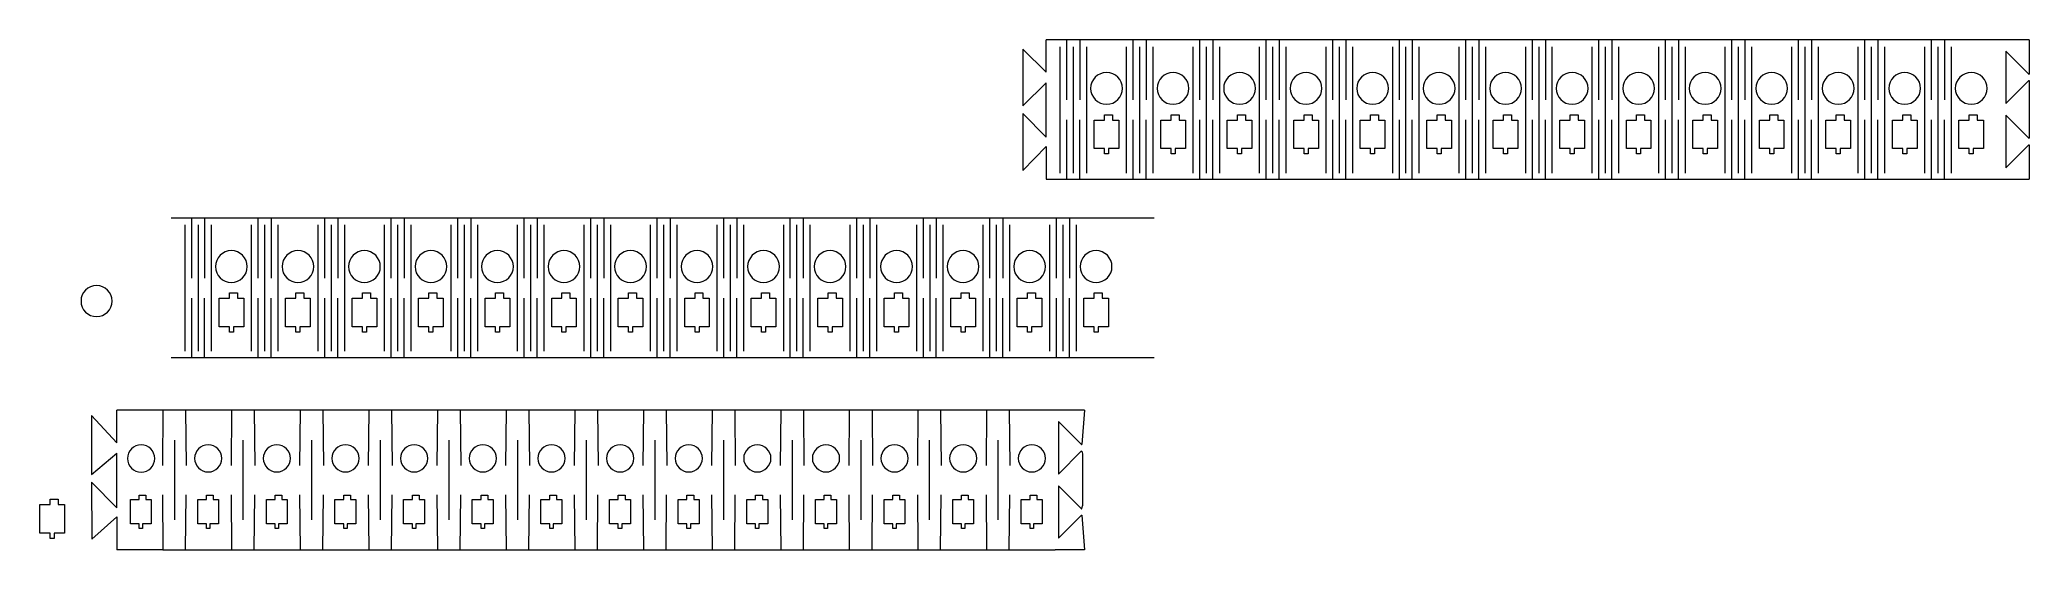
# Model space of a CAD drawing. Header units: inches. Extents: x -5 to 294, y 377 to 454.
import ezdxf

# ---------------------------------------------------------------- set-up
doc = ezdxf.new("R2010")
doc.units = ezdxf.units.IN
doc.header["$MEASUREMENT"] = 0
doc.layers.add('Layer 1', color=7, linetype='Continuous')

# ---------------------------------------------------------------- blocks, each defined once
blk = doc.blocks.new('block 2')
at = {"layer": 'Layer 1', "lineweight": 0}
for points in [[(145.84, 449.08), (142.34, 452.57)], [(142.34, 452.57), (142.35, 444.04)], [(293.63, 453.98), (145.84, 453.98)], [(145.84, 449.08), (145.84, 453.98)], [(147.88, 452.92), (147.88, 433.92)], [(148.88, 453.92), (148.88, 444.92)], [(149.88, 452.92), (149.88, 433.92)], [(150.88, 453.92), (150.88, 444.92)], [(151.88, 452.92), (151.88, 433.92)], [(157.88, 452.92), (157.88, 433.92)], [(158.88, 453.92), (158.88, 444.92)], [(159.88, 452.92), (159.88, 433.92)], [(160.88, 453.92), (160.88, 444.92)], [(161.88, 452.92), (161.88, 433.92)], [(167.88, 452.92), (167.88, 433.92)], [(168.88, 453.92), (168.88, 444.92)], [(169.88, 452.92), (169.88, 433.92)], [(170.88, 453.92), (170.88, 444.92)], [(171.88, 452.92), (171.88, 433.92)], [(177.88, 452.92), (177.88, 433.92)], [(178.88, 453.92), (178.88, 444.92)], [(179.88, 452.92), (179.88, 433.92)], [(180.88, 453.92), (180.88, 444.92)], [(181.88, 452.92), (181.88, 433.92)], [(187.88, 452.92), (187.88, 433.92)], [(188.88, 453.92), (188.88, 444.92)], [(189.88, 452.92), (189.88, 433.92)], [(190.88, 453.92), (190.88, 444.92)], [(191.88, 452.92), (191.88, 433.92)], [(197.88, 452.92), (197.88, 433.92)], [(198.88, 453.92), (198.88, 444.92)], [(199.88, 452.92), (199.88, 433.92)], [(200.88, 453.92), (200.88, 444.92)], [(201.88, 452.92), (201.88, 433.92)], [(207.88, 452.92), (207.88, 433.92)], [(208.88, 453.92), (208.88, 444.92)], [(209.88, 452.92), (209.88, 433.92)], [(210.88, 453.92), (210.88, 444.92)], [(211.88, 452.92), (211.88, 433.92)], [(217.88, 452.92), (217.88, 433.92)], [(218.88, 453.92), (218.88, 444.92)], [(219.88, 452.92), (219.88, 433.92)], [(220.88, 453.92), (220.88, 444.92)], [(221.88, 452.92), (221.88, 433.92)], [(227.88, 452.92), (227.88, 433.92)], [(228.88, 453.92), (228.88, 444.92)], [(229.88, 452.92), (229.88, 433.92)], [(230.88, 453.92), (230.88, 444.92)], [(231.88, 452.92), (231.88, 433.92)], [(237.88, 452.92), (237.88, 433.92)], [(238.88, 453.92), (238.88, 444.92)], [(239.88, 452.92), (239.88, 433.92)], [(240.88, 453.92), (240.88, 444.92)], [(241.88, 452.92), (241.88, 433.92)], [(247.88, 452.92), (247.88, 433.92)], [(248.88, 453.92), (248.88, 444.92)], [(249.88, 452.92), (249.88, 433.92)], [(250.88, 453.92), (250.88, 444.92)], [(251.88, 452.92), (251.88, 433.92)], [(257.88, 452.92), (257.88, 433.92)], [(258.88, 453.92), (258.88, 444.92)], [(259.88, 452.92), (259.88, 433.92)], [(260.88, 453.92), (260.88, 444.92)], [(261.88, 452.92), (261.88, 433.92)], [(267.88, 452.92), (267.88, 433.92)], [(268.88, 453.92), (268.88, 444.92)], [(269.88, 452.92), (269.88, 433.92)], [(270.88, 453.92), (270.88, 444.92)], [(271.88, 452.92), (271.88, 433.92)], [(277.88, 452.92), (277.88, 433.92)], [(278.88, 453.92), (278.88, 444.92)], [(279.88, 452.92), (279.88, 433.92)], [(280.88, 453.92), (280.88, 444.92)], [(281.88, 452.92), (281.88, 433.92)], [(293.56, 448.82), (290.1, 452.28)], [(290.1, 452.28), (290.1, 444.38)], [(293.63, 453.98), (293.63, 448.82)], [(293.56, 448.82), (293.63, 448.82)], [(142.35, 444.04), (145.84, 447.52)], [(145.84, 439.32), (145.84, 447.52)], [(290.1, 444.38), (293.56, 447.84)], [(293.56, 447.84), (293.63, 447.84)], [(293.63, 447.84), (293.63, 439.16)], [(145.84, 439.32), (142.34, 442.89)], [(142.34, 442.89), (142.35, 434.32)], [(154.61, 441.9), (154.61, 442.7), (155.21, 442.7)], [(155.21, 442.7), (155.81, 442.7), (155.81, 441.9)], [(164.61, 441.9), (164.61, 442.7), (165.21, 442.7)], [(165.21, 442.7), (165.81, 442.7), (165.81, 441.9)], [(174.61, 441.9), (174.61, 442.7), (175.21, 442.7)], [(175.21, 442.7), (175.81, 442.7), (175.81, 441.9)], [(184.61, 441.9), (184.61, 442.7), (185.21, 442.7)], [(185.21, 442.7), (185.81, 442.7), (185.81, 441.9)], [(194.61, 441.9), (194.61, 442.7), (195.21, 442.7)], [(195.21, 442.7), (195.81, 442.7), (195.81, 441.9)], [(204.61, 441.9), (204.61, 442.7), (205.21, 442.7)], [(205.21, 442.7), (205.81, 442.7), (205.81, 441.9)], [(214.61, 441.9), (214.61, 442.7), (215.21, 442.7)], [(215.21, 442.7), (215.81, 442.7), (215.81, 441.9)], [(224.61, 441.9), (224.61, 442.7), (225.21, 442.7)], [(225.21, 442.7), (225.81, 442.7), (225.81, 441.9)], [(234.61, 441.9), (234.61, 442.7), (235.21, 442.7)], [(235.21, 442.7), (235.81, 442.7), (235.81, 441.9)], [(244.61, 441.9), (244.61, 442.7), (245.21, 442.7)], [(245.21, 442.7), (245.81, 442.7), (245.81, 441.9)], [(254.61, 441.9), (254.61, 442.7), (255.21, 442.7)], [(255.21, 442.7), (255.81, 442.7), (255.81, 441.9)], [(264.61, 441.9), (264.61, 442.7), (265.21, 442.7)], [(265.21, 442.7), (265.81, 442.7), (265.81, 441.9)], [(274.61, 441.9), (274.61, 442.7), (275.21, 442.7)], [(275.21, 442.7), (275.81, 442.7), (275.81, 441.9)], [(284.61, 441.9), (284.61, 442.7), (285.21, 442.7)], [(285.21, 442.7), (285.81, 442.7), (285.81, 441.9)], [(148.88, 441.92), (148.88, 432.92)], [(150.88, 432.92), (150.88, 441.92)], [(154.61, 437.6), (153.06, 437.6), (153.06, 441.9), (154.61, 441.9)], [(155.81, 441.9), (156.76, 441.9), (156.76, 437.6), (155.21, 437.6)], [(158.88, 441.92), (158.88, 432.92)], [(160.88, 432.92), (160.88, 441.92)], [(164.61, 437.6), (163.06, 437.6), (163.06, 441.9), (164.61, 441.9)], [(165.81, 441.9), (166.76, 441.9), (166.76, 437.6), (165.21, 437.6)], [(168.88, 441.92), (168.88, 432.92)], [(170.88, 432.92), (170.88, 441.92)], [(174.61, 437.6), (173.06, 437.6), (173.06, 441.9), (174.61, 441.9)], [(175.81, 441.9), (176.76, 441.9), (176.76, 437.6), (175.21, 437.6)], [(178.88, 441.92), (178.88, 432.92)], [(180.88, 432.92), (180.88, 441.92)], [(184.61, 437.6), (183.06, 437.6), (183.06, 441.9), (184.61, 441.9)], [(185.81, 441.9), (186.76, 441.9), (186.76, 437.6), (185.21, 437.6)], [(188.88, 441.92), (188.88, 432.92)], [(190.88, 432.92), (190.88, 441.92)], [(194.61, 437.6), (193.06, 437.6), (193.06, 441.9), (194.61, 441.9)], [(195.81, 441.9), (196.76, 441.9), (196.76, 437.6), (195.21, 437.6)], [(198.88, 441.92), (198.88, 432.92)], [(200.88, 432.92), (200.88, 441.92)], [(204.61, 437.6), (203.06, 437.6), (203.06, 441.9), (204.61, 441.9)], [(205.81, 441.9), (206.76, 441.9), (206.76, 437.6), (205.21, 437.6)], [(208.88, 441.92), (208.88, 432.92)], [(210.88, 432.92), (210.88, 441.92)], [(214.61, 437.6), (213.06, 437.6), (213.06, 441.9), (214.61, 441.9)], [(215.81, 441.9), (216.76, 441.9), (216.76, 437.6), (215.21, 437.6)], [(218.88, 441.92), (218.88, 432.92)], [(220.88, 432.92), (220.88, 441.92)], [(224.61, 437.6), (223.06, 437.6), (223.06, 441.9), (224.61, 441.9)], [(225.81, 441.9), (226.76, 441.9), (226.76, 437.6), (225.21, 437.6)], [(228.88, 441.92), (228.88, 432.92)], [(230.88, 432.92), (230.88, 441.92)], [(234.61, 437.6), (233.06, 437.6), (233.06, 441.9), (234.61, 441.9)], [(235.81, 441.9), (236.76, 441.9), (236.76, 437.6), (235.21, 437.6)], [(238.88, 441.92), (238.88, 432.92)], [(240.88, 432.92), (240.88, 441.92)], [(244.61, 437.6), (243.06, 437.6), (243.06, 441.9), (244.61, 441.9)], [(245.81, 441.9), (246.76, 441.9), (246.76, 437.6), (245.21, 437.6)], [(248.88, 441.92), (248.88, 432.92)], [(250.88, 432.92), (250.88, 441.92)], [(254.61, 437.6), (253.06, 437.6), (253.06, 441.9), (254.61, 441.9)], [(255.81, 441.9), (256.76, 441.9), (256.76, 437.6), (255.21, 437.6)], [(258.88, 441.92), (258.88, 432.92)], [(260.88, 432.92), (260.88, 441.92)], [(264.61, 437.6), (263.06, 437.6), (263.06, 441.9), (264.61, 441.9)], [(265.81, 441.9), (266.76, 441.9), (266.76, 437.6), (265.21, 437.6)], [(268.88, 441.92), (268.88, 432.92)], [(270.88, 432.92), (270.88, 441.92)], [(274.61, 437.6), (273.06, 437.6), (273.06, 441.9), (274.61, 441.9)], [(275.81, 441.9), (276.76, 441.9), (276.76, 437.6), (275.21, 437.6)], [(278.88, 441.92), (278.88, 432.92)], [(280.88, 432.92), (280.88, 441.92)], [(284.61, 437.6), (283.06, 437.6), (283.06, 441.9), (284.61, 441.9)], [(285.81, 441.9), (286.76, 441.9), (286.76, 437.6), (285.21, 437.6)], [(293.56, 439.16), (290.1, 442.62)], [(290.1, 442.62), (290.1, 434.72)], [(142.35, 434.32), (145.84, 437.92)], [(145.84, 437.92), (145.84, 432.98)], [(155.21, 437.6), (155.21, 436.8), (154.61, 436.8), (154.61, 437.6)], [(165.21, 437.6), (165.21, 436.8), (164.61, 436.8), (164.61, 437.6)], [(175.21, 437.6), (175.21, 436.8), (174.61, 436.8), (174.61, 437.6)], [(185.21, 437.6), (185.21, 436.8), (184.61, 436.8), (184.61, 437.6)], [(195.21, 437.6), (195.21, 436.8), (194.61, 436.8), (194.61, 437.6)], [(205.21, 437.6), (205.21, 436.8), (204.61, 436.8), (204.61, 437.6)], [(215.21, 437.6), (215.21, 436.8), (214.61, 436.8), (214.61, 437.6)], [(225.21, 437.6), (225.21, 436.8), (224.61, 436.8), (224.61, 437.6)], [(235.21, 437.6), (235.21, 436.8), (234.61, 436.8), (234.61, 437.6)], [(245.21, 437.6), (245.21, 436.8), (244.61, 436.8), (244.61, 437.6)], [(255.21, 437.6), (255.21, 436.8), (254.61, 436.8), (254.61, 437.6)], [(265.21, 437.6), (265.21, 436.8), (264.61, 436.8), (264.61, 437.6)], [(275.21, 437.6), (275.21, 436.8), (274.61, 436.8), (274.61, 437.6)], [(285.21, 437.6), (285.21, 436.8), (284.61, 436.8), (284.61, 437.6)], [(290.1, 434.72), (293.56, 438.18)], [(293.56, 439.16), (293.63, 439.16)], [(293.56, 438.18), (293.63, 438.18)], [(293.63, 438.18), (293.63, 432.98)], [(145.84, 432.98), (293.63, 432.98)]]:
    blk.add_lwpolyline(points, dxfattribs=at)
for points in [[(157.3, 446.66), (157.3, 445.34), (156.23, 444.27), (154.91, 444.27), (153.59, 444.27), (152.52, 445.34), (152.52, 446.66), (152.52, 447.99), (153.59, 449.06), (154.91, 449.06), (156.23, 449.06), (157.3, 447.99), (157.3, 446.66)], [(167.3, 446.66), (167.3, 445.34), (166.23, 444.27), (164.91, 444.27), (163.59, 444.27), (162.52, 445.34), (162.52, 446.66), (162.52, 447.99), (163.59, 449.06), (164.91, 449.06), (166.23, 449.06), (167.3, 447.99), (167.3, 446.66)], [(177.3, 446.66), (177.3, 445.34), (176.23, 444.27), (174.91, 444.27), (173.59, 444.27), (172.52, 445.34), (172.52, 446.66), (172.52, 447.99), (173.59, 449.06), (174.91, 449.06), (176.23, 449.06), (177.3, 447.99), (177.3, 446.66)], [(187.3, 446.66), (187.3, 445.34), (186.23, 444.27), (184.91, 444.27), (183.59, 444.27), (182.52, 445.34), (182.52, 446.66), (182.52, 447.99), (183.59, 449.06), (184.91, 449.06), (186.23, 449.06), (187.3, 447.99), (187.3, 446.66)], [(197.3, 446.66), (197.3, 445.34), (196.23, 444.27), (194.91, 444.27), (193.59, 444.27), (192.52, 445.34), (192.52, 446.66), (192.52, 447.99), (193.59, 449.06), (194.91, 449.06), (196.23, 449.06), (197.3, 447.99), (197.3, 446.66)], [(207.3, 446.66), (207.3, 445.34), (206.23, 444.27), (204.91, 444.27), (203.59, 444.27), (202.52, 445.34), (202.52, 446.66), (202.52, 447.99), (203.59, 449.06), (204.91, 449.06), (206.23, 449.06), (207.3, 447.99), (207.3, 446.66)], [(217.3, 446.66), (217.3, 445.34), (216.23, 444.27), (214.91, 444.27), (213.59, 444.27), (212.52, 445.34), (212.52, 446.66), (212.52, 447.99), (213.59, 449.06), (214.91, 449.06), (216.23, 449.06), (217.3, 447.99), (217.3, 446.66)], [(227.3, 446.66), (227.3, 445.34), (226.23, 444.27), (224.91, 444.27), (223.59, 444.27), (222.52, 445.34), (222.52, 446.66), (222.52, 447.99), (223.59, 449.06), (224.91, 449.06), (226.23, 449.06), (227.3, 447.99), (227.3, 446.66)], [(237.3, 446.66), (237.3, 445.34), (236.23, 444.27), (234.91, 444.27), (233.59, 444.27), (232.52, 445.34), (232.52, 446.66), (232.52, 447.99), (233.59, 449.06), (234.91, 449.06), (236.23, 449.06), (237.3, 447.99), (237.3, 446.66)], [(247.3, 446.66), (247.3, 445.34), (246.23, 444.27), (244.91, 444.27), (243.59, 444.27), (242.52, 445.34), (242.52, 446.66), (242.52, 447.99), (243.59, 449.06), (244.91, 449.06), (246.23, 449.06), (247.3, 447.99), (247.3, 446.66)], [(257.3, 446.66), (257.3, 445.34), (256.23, 444.27), (254.91, 444.27), (253.59, 444.27), (252.52, 445.34), (252.52, 446.66), (252.52, 447.99), (253.59, 449.06), (254.91, 449.06), (256.23, 449.06), (257.3, 447.99), (257.3, 446.66)], [(267.3, 446.66), (267.3, 445.34), (266.23, 444.27), (264.91, 444.27), (263.59, 444.27), (262.52, 445.34), (262.52, 446.66), (262.52, 447.99), (263.59, 449.06), (264.91, 449.06), (266.23, 449.06), (267.3, 447.99), (267.3, 446.66)], [(277.3, 446.66), (277.3, 445.34), (276.23, 444.27), (274.91, 444.27), (273.59, 444.27), (272.52, 445.34), (272.52, 446.66), (272.52, 447.99), (273.59, 449.06), (274.91, 449.06), (276.23, 449.06), (277.3, 447.99), (277.3, 446.66)], [(287.3, 446.66), (287.3, 445.34), (286.23, 444.27), (284.91, 444.27), (283.59, 444.27), (282.52, 445.34), (282.52, 446.66), (282.52, 447.99), (283.59, 449.06), (284.91, 449.06), (286.23, 449.06), (287.3, 447.99), (287.3, 446.66)]]:
    blk.add_open_spline(points, degree=3, knots=[0, 0, 0, 0, 1, 1, 1, 2, 2, 2, 3, 3, 3, 4, 4, 4, 4], dxfattribs=at)
blk = doc.blocks.new('block 3')
at = {"layer": 'Layer 1', "lineweight": 0}
for points in [[(162.06, 427.16), (14.27, 427.16)], [(14.27, 427.16), (14.27, 427.16)], [(16.32, 426.11), (16.32, 407.11)], [(17.32, 427.11), (17.32, 418.11)], [(18.32, 426.11), (18.32, 407.11)], [(19.32, 427.11), (19.32, 418.11)], [(20.32, 426.11), (20.32, 407.11)], [(26.32, 426.11), (26.32, 407.11)], [(27.32, 427.11), (27.32, 418.11)], [(28.32, 426.11), (28.32, 407.11)], [(29.32, 427.11), (29.32, 418.11)], [(30.32, 426.11), (30.32, 407.11)], [(36.32, 426.11), (36.32, 407.11)], [(37.32, 427.11), (37.32, 418.11)], [(38.32, 426.11), (38.32, 407.11)], [(39.32, 427.11), (39.32, 418.11)], [(40.32, 426.11), (40.32, 407.11)], [(46.32, 426.11), (46.32, 407.11)], [(47.32, 427.11), (47.32, 418.11)], [(48.32, 426.11), (48.32, 407.11)], [(49.32, 427.11), (49.32, 418.11)], [(50.32, 426.11), (50.32, 407.11)], [(56.32, 426.11), (56.32, 407.11)], [(57.32, 427.11), (57.32, 418.11)], [(58.32, 426.11), (58.32, 407.11)], [(59.32, 427.11), (59.32, 418.11)], [(60.32, 426.11), (60.32, 407.11)], [(66.32, 426.11), (66.32, 407.11)], [(67.32, 427.11), (67.32, 418.11)], [(68.32, 426.11), (68.32, 407.11)], [(69.32, 427.11), (69.32, 418.11)], [(70.32, 426.11), (70.32, 407.11)], [(76.32, 426.11), (76.32, 407.11)], [(77.32, 427.11), (77.32, 418.11)], [(78.32, 426.11), (78.32, 407.11)], [(79.32, 427.11), (79.32, 418.11)], [(80.32, 426.11), (80.32, 407.11)], [(86.32, 426.11), (86.32, 407.11)], [(87.32, 427.11), (87.32, 418.11)], [(88.32, 426.11), (88.32, 407.11)], [(89.32, 427.11), (89.32, 418.11)], [(90.32, 426.11), (90.32, 407.11)], [(96.32, 426.11), (96.32, 407.11)], [(97.32, 427.11), (97.32, 418.11)], [(98.32, 426.11), (98.32, 407.11)], [(99.32, 427.11), (99.32, 418.11)], [(100.32, 426.11), (100.32, 407.11)], [(106.32, 426.11), (106.32, 407.11)], [(107.32, 427.11), (107.32, 418.11)], [(108.32, 426.11), (108.32, 407.11)], [(109.32, 427.11), (109.32, 418.11)], [(110.32, 426.11), (110.32, 407.11)], [(116.32, 426.11), (116.32, 407.11)], [(117.32, 427.11), (117.32, 418.11)], [(118.32, 426.11), (118.32, 407.11)], [(119.32, 427.11), (119.32, 418.11)], [(120.32, 426.11), (120.32, 407.11)], [(126.32, 426.11), (126.32, 407.11)], [(127.32, 427.11), (127.32, 418.11)], [(128.32, 426.11), (128.32, 407.11)], [(129.32, 427.11), (129.32, 418.11)], [(130.32, 426.11), (130.32, 407.11)], [(136.32, 426.11), (136.32, 407.11)], [(137.32, 427.11), (137.32, 418.11)], [(138.32, 426.11), (138.32, 407.11)], [(139.32, 427.11), (139.32, 418.11)], [(140.32, 426.11), (140.32, 407.11)], [(146.32, 426.11), (146.32, 407.11)], [(147.32, 427.11), (147.32, 418.11)], [(148.32, 426.11), (148.32, 407.11)], [(149.32, 427.11), (149.32, 418.11)], [(150.32, 426.11), (150.32, 407.11)], [(162.06, 427.16), (162.06, 427.16)], [(23.04, 415.09), (23.04, 415.89), (23.64, 415.89)], [(23.64, 415.89), (24.24, 415.89), (24.24, 415.09)], [(33.04, 415.09), (33.04, 415.89), (33.64, 415.89)], [(33.64, 415.89), (34.24, 415.89), (34.24, 415.09)], [(43.04, 415.09), (43.04, 415.89), (43.64, 415.89)], [(43.64, 415.89), (44.24, 415.89), (44.24, 415.09)], [(53.04, 415.09), (53.04, 415.89), (53.64, 415.89)], [(53.64, 415.89), (54.24, 415.89), (54.24, 415.09)], [(63.04, 415.09), (63.04, 415.89), (63.64, 415.89)], [(63.64, 415.89), (64.24, 415.89), (64.24, 415.09)], [(73.04, 415.09), (73.04, 415.89), (73.64, 415.89)], [(73.64, 415.89), (74.24, 415.89), (74.24, 415.09)], [(83.04, 415.09), (83.04, 415.89), (83.64, 415.89)], [(83.64, 415.89), (84.24, 415.89), (84.24, 415.09)], [(93.04, 415.09), (93.04, 415.89), (93.64, 415.89)], [(93.64, 415.89), (94.24, 415.89), (94.24, 415.09)], [(103.04, 415.09), (103.04, 415.89), (103.64, 415.89)], [(103.64, 415.89), (104.24, 415.89), (104.24, 415.09)], [(113.04, 415.09), (113.04, 415.89), (113.64, 415.89)], [(113.64, 415.89), (114.24, 415.89), (114.24, 415.09)], [(123.04, 415.09), (123.04, 415.89), (123.64, 415.89)], [(123.64, 415.89), (124.24, 415.89), (124.24, 415.09)], [(133.04, 415.09), (133.04, 415.89), (133.64, 415.89)], [(133.64, 415.89), (134.24, 415.89), (134.24, 415.09)], [(143.04, 415.09), (143.04, 415.89), (143.64, 415.89)], [(143.64, 415.89), (144.24, 415.89), (144.24, 415.09)], [(153.04, 415.09), (153.04, 415.89), (153.64, 415.89)], [(153.64, 415.89), (154.24, 415.89), (154.24, 415.09)], [(17.32, 415.11), (17.32, 406.11)], [(19.32, 406.11), (19.32, 415.11)], [(23.04, 410.79), (21.49, 410.79), (21.49, 415.09), (23.04, 415.09)], [(24.24, 415.09), (25.19, 415.09), (25.19, 410.79), (23.64, 410.79)], [(27.32, 415.11), (27.32, 406.11)], [(29.32, 406.11), (29.32, 415.11)], [(33.04, 410.79), (31.49, 410.79), (31.49, 415.09), (33.04, 415.09)], [(34.24, 415.09), (35.19, 415.09), (35.19, 410.79), (33.64, 410.79)], [(37.32, 415.11), (37.32, 406.11)], [(39.32, 406.11), (39.32, 415.11)], [(43.04, 410.79), (41.49, 410.79), (41.49, 415.09), (43.04, 415.09)], [(44.24, 415.09), (45.19, 415.09), (45.19, 410.79), (43.64, 410.79)], [(47.32, 415.11), (47.32, 406.11)], [(49.32, 406.11), (49.32, 415.11)], [(53.04, 410.79), (51.49, 410.79), (51.49, 415.09), (53.04, 415.09)], [(54.24, 415.09), (55.19, 415.09), (55.19, 410.79), (53.64, 410.79)], [(57.32, 415.11), (57.32, 406.11)], [(59.32, 406.11), (59.32, 415.11)], [(63.04, 410.79), (61.49, 410.79), (61.49, 415.09), (63.04, 415.09)], [(64.24, 415.09), (65.19, 415.09), (65.19, 410.79), (63.64, 410.79)], [(67.32, 415.11), (67.32, 406.11)], [(69.32, 406.11), (69.32, 415.11)], [(73.04, 410.79), (71.49, 410.79), (71.49, 415.09), (73.04, 415.09)], [(74.24, 415.09), (75.19, 415.09), (75.19, 410.79), (73.64, 410.79)], [(77.32, 415.11), (77.32, 406.11)], [(79.32, 406.11), (79.32, 415.11)], [(83.04, 410.79), (81.49, 410.79), (81.49, 415.09), (83.04, 415.09)], [(84.24, 415.09), (85.19, 415.09), (85.19, 410.79), (83.64, 410.79)], [(87.32, 415.11), (87.32, 406.11)], [(89.32, 406.11), (89.32, 415.11)], [(93.04, 410.79), (91.49, 410.79), (91.49, 415.09), (93.04, 415.09)], [(94.24, 415.09), (95.19, 415.09), (95.19, 410.79), (93.64, 410.79)], [(97.32, 415.11), (97.32, 406.11)], [(99.32, 406.11), (99.32, 415.11)], [(103.04, 410.79), (101.49, 410.79), (101.49, 415.09), (103.04, 415.09)], [(104.24, 415.09), (105.19, 415.09), (105.19, 410.79), (103.64, 410.79)], [(107.32, 415.11), (107.32, 406.11)], [(109.32, 406.11), (109.32, 415.11)], [(113.04, 410.79), (111.49, 410.79), (111.49, 415.09), (113.04, 415.09)], [(114.24, 415.09), (115.19, 415.09), (115.19, 410.79), (113.64, 410.79)], [(117.32, 415.11), (117.32, 406.11)], [(119.32, 406.11), (119.32, 415.11)], [(123.04, 410.79), (121.49, 410.79), (121.49, 415.09), (123.04, 415.09)], [(124.24, 415.09), (125.19, 415.09), (125.19, 410.79), (123.64, 410.79)], [(127.32, 415.11), (127.32, 406.11)], [(129.32, 406.11), (129.32, 415.11)], [(133.04, 410.79), (131.49, 410.79), (131.49, 415.09), (133.04, 415.09)], [(134.24, 415.09), (135.19, 415.09), (135.19, 410.79), (133.64, 410.79)], [(137.32, 415.11), (137.32, 406.11)], [(139.32, 406.11), (139.32, 415.11)], [(143.04, 410.79), (141.49, 410.79), (141.49, 415.09), (143.04, 415.09)], [(144.24, 415.09), (145.19, 415.09), (145.19, 410.79), (143.64, 410.79)], [(147.32, 415.11), (147.32, 406.11)], [(149.32, 406.11), (149.32, 415.11)], [(153.04, 410.79), (151.49, 410.79), (151.49, 415.09), (153.04, 415.09)], [(154.24, 415.09), (155.19, 415.09), (155.19, 410.79), (153.64, 410.79)], [(23.64, 410.79), (23.64, 409.99), (23.04, 409.99), (23.04, 410.79)], [(33.64, 410.79), (33.64, 409.99), (33.04, 409.99), (33.04, 410.79)], [(43.64, 410.79), (43.64, 409.99), (43.04, 409.99), (43.04, 410.79)], [(53.64, 410.79), (53.64, 409.99), (53.04, 409.99), (53.04, 410.79)], [(63.64, 410.79), (63.64, 409.99), (63.04, 409.99), (63.04, 410.79)], [(73.64, 410.79), (73.64, 409.99), (73.04, 409.99), (73.04, 410.79)], [(83.64, 410.79), (83.64, 409.99), (83.04, 409.99), (83.04, 410.79)], [(93.64, 410.79), (93.64, 409.99), (93.04, 409.99), (93.04, 410.79)], [(103.64, 410.79), (103.64, 409.99), (103.04, 409.99), (103.04, 410.79)], [(113.64, 410.79), (113.64, 409.99), (113.04, 409.99), (113.04, 410.79)], [(123.64, 410.79), (123.64, 409.99), (123.04, 409.99), (123.04, 410.79)], [(133.64, 410.79), (133.64, 409.99), (133.04, 409.99), (133.04, 410.79)], [(143.64, 410.79), (143.64, 409.99), (143.04, 409.99), (143.04, 410.79)], [(153.64, 410.79), (153.64, 409.99), (153.04, 409.99), (153.04, 410.79)], [(14.27, 406.16), (162.06, 406.16)], [(14.27, 406.16), (14.27, 406.16)], [(162.06, 406.16), (162.06, 406.16)]]:
    blk.add_lwpolyline(points, dxfattribs=at)
for points in [[(25.73, 419.85), (25.73, 418.53), (24.66, 417.46), (23.34, 417.46), (22.02, 417.46), (20.95, 418.53), (20.95, 419.85), (20.95, 421.17), (22.02, 422.25), (23.34, 422.25), (24.66, 422.25), (25.73, 421.17), (25.73, 419.85)], [(35.73, 419.85), (35.73, 418.53), (34.66, 417.46), (33.34, 417.46), (32.02, 417.46), (30.95, 418.53), (30.95, 419.85), (30.95, 421.17), (32.02, 422.25), (33.34, 422.25), (34.66, 422.25), (35.73, 421.17), (35.73, 419.85)], [(45.73, 419.85), (45.73, 418.53), (44.66, 417.46), (43.34, 417.46), (42.02, 417.46), (40.95, 418.53), (40.95, 419.85), (40.95, 421.17), (42.02, 422.25), (43.34, 422.25), (44.66, 422.25), (45.73, 421.17), (45.73, 419.85)], [(55.73, 419.85), (55.73, 418.53), (54.66, 417.46), (53.34, 417.46), (52.02, 417.46), (50.95, 418.53), (50.95, 419.85), (50.95, 421.17), (52.02, 422.25), (53.34, 422.25), (54.66, 422.25), (55.73, 421.17), (55.73, 419.85)], [(65.73, 419.85), (65.73, 418.53), (64.66, 417.46), (63.34, 417.46), (62.02, 417.46), (60.95, 418.53), (60.95, 419.85), (60.95, 421.17), (62.02, 422.25), (63.34, 422.25), (64.66, 422.25), (65.73, 421.17), (65.73, 419.85)], [(75.73, 419.85), (75.73, 418.53), (74.66, 417.46), (73.34, 417.46), (72.02, 417.46), (70.95, 418.53), (70.95, 419.85), (70.95, 421.17), (72.02, 422.25), (73.34, 422.25), (74.66, 422.25), (75.73, 421.17), (75.73, 419.85)], [(85.73, 419.85), (85.73, 418.53), (84.66, 417.46), (83.34, 417.46), (82.02, 417.46), (80.95, 418.53), (80.95, 419.85), (80.95, 421.17), (82.02, 422.25), (83.34, 422.25), (84.66, 422.25), (85.73, 421.17), (85.73, 419.85)], [(95.73, 419.85), (95.73, 418.53), (94.66, 417.46), (93.34, 417.46), (92.02, 417.46), (90.95, 418.53), (90.95, 419.85), (90.95, 421.17), (92.02, 422.25), (93.34, 422.25), (94.66, 422.25), (95.73, 421.17), (95.73, 419.85)], [(105.73, 419.85), (105.73, 418.53), (104.66, 417.46), (103.34, 417.46), (102.02, 417.46), (100.95, 418.53), (100.95, 419.85), (100.95, 421.17), (102.02, 422.25), (103.34, 422.25), (104.66, 422.25), (105.73, 421.17), (105.73, 419.85)], [(115.73, 419.85), (115.73, 418.53), (114.66, 417.46), (113.34, 417.46), (112.02, 417.46), (110.95, 418.53), (110.95, 419.85), (110.95, 421.17), (112.02, 422.25), (113.34, 422.25), (114.66, 422.25), (115.73, 421.17), (115.73, 419.85)], [(125.73, 419.85), (125.73, 418.53), (124.66, 417.46), (123.34, 417.46), (122.02, 417.46), (120.95, 418.53), (120.95, 419.85), (120.95, 421.17), (122.02, 422.25), (123.34, 422.25), (124.66, 422.25), (125.73, 421.17), (125.73, 419.85)], [(135.73, 419.85), (135.73, 418.53), (134.66, 417.46), (133.34, 417.46), (132.02, 417.46), (130.95, 418.53), (130.95, 419.85), (130.95, 421.17), (132.02, 422.25), (133.34, 422.25), (134.66, 422.25), (135.73, 421.17), (135.73, 419.85)], [(145.73, 419.85), (145.73, 418.53), (144.66, 417.46), (143.34, 417.46), (142.02, 417.46), (140.95, 418.53), (140.95, 419.85), (140.95, 421.17), (142.02, 422.25), (143.34, 422.25), (144.66, 422.25), (145.73, 421.17), (145.73, 419.85)], [(155.73, 419.85), (155.73, 418.53), (154.66, 417.46), (153.34, 417.46), (152.02, 417.46), (150.95, 418.53), (150.95, 419.85), (150.95, 421.17), (152.02, 422.25), (153.34, 422.25), (154.66, 422.25), (155.73, 421.17), (155.73, 419.85)]]:
    blk.add_open_spline(points, degree=3, knots=[0, 0, 0, 0, 1, 1, 1, 2, 2, 2, 3, 3, 3, 4, 4, 4, 4], dxfattribs=at)
blk = doc.blocks.new('block 4')
at = {"layer": 'Layer 1', "lineweight": 0}
for points in [[(-3.92, 379.74), (-5.47, 379.74), (-5.47, 384.04), (-3.92, 384.04)], [(-3.92, 384.04), (-3.92, 384.84), (-3.32, 384.84)], [(-3.32, 384.84), (-2.72, 384.84), (-2.72, 384.04)], [(-2.72, 384.04), (-1.77, 384.04), (-1.77, 379.74), (-3.32, 379.74)], [(-3.32, 379.74), (-3.32, 378.94), (-3.92, 378.94), (-3.92, 379.74)]]:
    blk.add_lwpolyline(points, dxfattribs=at)
blk = doc.blocks.new('block 5')
at = {"layer": 'Layer 1', "lineweight": 0}
for points in [[(9.48, 381.15), (8.16, 381.15), (8.16, 384.8), (9.48, 384.8)], [(9.47, 384.8), (9.47, 385.48), (9.98, 385.48)], [(9.98, 385.48), (10.49, 385.48), (10.49, 384.8)], [(10.49, 384.8), (11.3, 384.8), (11.3, 381.15), (9.98, 381.15)], [(9.98, 381.15), (9.98, 380.47), (9.47, 380.47), (9.47, 381.15)]]:
    blk.add_lwpolyline(points, dxfattribs=at)
blk = doc.blocks.new('block 6')
at = {"layer": 'Layer 1', "lineweight": 0}
for points in [[(19.6, 381.15), (18.28, 381.15), (18.28, 384.8), (19.6, 384.8)], [(19.6, 384.8), (19.6, 385.48), (20.11, 385.48)], [(20.11, 385.48), (20.62, 385.48), (20.62, 384.8)], [(20.62, 384.8), (21.42, 384.8), (21.42, 381.15), (20.11, 381.15)], [(20.11, 381.15), (20.11, 380.47), (19.6, 380.47), (19.6, 381.15)]]:
    blk.add_lwpolyline(points, dxfattribs=at)
blk = doc.blocks.new('block 7')
at = {"layer": 'Layer 1', "lineweight": 0}
for points in [[(29.91, 381.15), (28.6, 381.15), (28.6, 384.8), (29.91, 384.8)], [(29.91, 384.8), (29.91, 385.48), (30.42, 385.48)], [(30.42, 385.48), (30.93, 385.48), (30.93, 384.8)], [(30.93, 384.8), (31.74, 384.8), (31.74, 381.15), (30.42, 381.15)], [(30.42, 381.15), (30.42, 380.47), (29.91, 380.47), (29.91, 381.15)]]:
    blk.add_lwpolyline(points, dxfattribs=at)
blk = doc.blocks.new('block 8')
at = {"layer": 'Layer 1', "lineweight": 0}
for points in [[(40.23, 381.15), (38.91, 381.15), (38.91, 384.8), (40.23, 384.8)], [(40.23, 384.8), (40.23, 385.48), (40.74, 385.48)], [(40.74, 385.48), (41.25, 385.48), (41.25, 384.8)], [(41.25, 384.8), (42.06, 384.8), (42.06, 381.15), (40.74, 381.15)], [(40.74, 381.15), (40.74, 380.47), (40.23, 380.47), (40.23, 381.15)]]:
    blk.add_lwpolyline(points, dxfattribs=at)
blk = doc.blocks.new('block 9')
at = {"layer": 'Layer 1', "lineweight": 0}
for points in [[(50.55, 381.15), (49.23, 381.15), (49.23, 384.8), (50.55, 384.8)], [(50.55, 384.8), (50.55, 385.48), (51.06, 385.48)], [(51.06, 385.48), (51.57, 385.48), (51.57, 384.8)], [(51.57, 384.8), (52.38, 384.8), (52.38, 381.15), (51.06, 381.15)], [(51.06, 381.15), (51.06, 380.47), (50.55, 380.47), (50.55, 381.15)]]:
    blk.add_lwpolyline(points, dxfattribs=at)
blk = doc.blocks.new('block 10')
at = {"layer": 'Layer 1', "lineweight": 0}
for points in [[(60.87, 381.15), (59.55, 381.15), (59.55, 384.8), (60.87, 384.8)], [(60.87, 384.8), (60.87, 385.48), (61.38, 385.48)], [(61.38, 385.48), (61.89, 385.48), (61.89, 384.8)], [(61.89, 384.8), (62.7, 384.8), (62.7, 381.15), (61.38, 381.15)], [(61.38, 381.15), (61.38, 380.47), (60.87, 380.47), (60.87, 381.15)]]:
    blk.add_lwpolyline(points, dxfattribs=at)
blk = doc.blocks.new('block 11')
at = {"layer": 'Layer 1', "lineweight": 0}
for points in [[(71.19, 381.15), (69.87, 381.15), (69.87, 384.8), (71.19, 384.8)], [(71.19, 384.8), (71.19, 385.48), (71.7, 385.48)], [(71.7, 385.48), (72.21, 385.48), (72.21, 384.8)], [(72.21, 384.8), (73.02, 384.8), (73.02, 381.15), (71.7, 381.15)], [(71.7, 381.15), (71.7, 380.47), (71.19, 380.47), (71.19, 381.15)]]:
    blk.add_lwpolyline(points, dxfattribs=at)
blk = doc.blocks.new('block 12')
at = {"layer": 'Layer 1', "lineweight": 0}
for points in [[(81.51, 381.15), (80.19, 381.15), (80.19, 384.8), (81.51, 384.8)], [(81.51, 384.8), (81.51, 385.48), (82.02, 385.48)], [(82.02, 385.48), (82.53, 385.48), (82.53, 384.8)], [(82.53, 384.8), (83.33, 384.8), (83.33, 381.15), (82.02, 381.15)], [(82.02, 381.15), (82.02, 380.47), (81.51, 380.47), (81.51, 381.15)]]:
    blk.add_lwpolyline(points, dxfattribs=at)
blk = doc.blocks.new('block 13')
at = {"layer": 'Layer 1', "lineweight": 0}
for points in [[(91.83, 381.15), (90.51, 381.15), (90.51, 384.8), (91.83, 384.8)], [(91.83, 384.8), (91.83, 385.48), (92.34, 385.48)], [(92.34, 385.48), (92.85, 385.48), (92.85, 384.8)], [(92.85, 384.8), (93.65, 384.8), (93.65, 381.15), (92.34, 381.15)], [(92.34, 381.15), (92.34, 380.47), (91.83, 380.47), (91.83, 381.15)]]:
    blk.add_lwpolyline(points, dxfattribs=at)
blk = doc.blocks.new('block 14')
at = {"layer": 'Layer 1', "lineweight": 0}
for points in [[(102.15, 381.15), (100.83, 381.15), (100.83, 384.8), (102.15, 384.8)], [(102.15, 384.8), (102.15, 385.48), (102.66, 385.48)], [(102.66, 385.48), (103.17, 385.48), (103.17, 384.8)], [(103.17, 384.8), (103.97, 384.8), (103.97, 381.15), (102.66, 381.15)], [(102.66, 381.15), (102.66, 380.47), (102.15, 380.47), (102.15, 381.15)]]:
    blk.add_lwpolyline(points, dxfattribs=at)
blk = doc.blocks.new('block 15')
at = {"layer": 'Layer 1', "lineweight": 0}
for points in [[(112.46, 381.15), (111.15, 381.15), (111.15, 384.8), (112.46, 384.8)], [(112.46, 384.8), (112.46, 385.48), (112.97, 385.48)], [(112.97, 385.48), (113.48, 385.48), (113.48, 384.8)], [(113.48, 384.8), (114.29, 384.8), (114.29, 381.15), (112.97, 381.15)], [(112.97, 381.15), (112.97, 380.47), (112.46, 380.47), (112.46, 381.15)]]:
    blk.add_lwpolyline(points, dxfattribs=at)
blk = doc.blocks.new('block 16')
at = {"layer": 'Layer 1', "lineweight": 0}
for points in [[(122.78, 381.15), (121.46, 381.15), (121.46, 384.8), (122.78, 384.8)], [(122.78, 384.8), (122.78, 385.48), (123.29, 385.48)], [(123.29, 385.48), (123.8, 385.48), (123.8, 384.8)], [(123.8, 384.8), (124.61, 384.8), (124.61, 381.15), (123.29, 381.15)], [(123.29, 381.15), (123.29, 380.47), (122.78, 380.47), (122.78, 381.15)]]:
    blk.add_lwpolyline(points, dxfattribs=at)
blk = doc.blocks.new('block 17')
at = {"layer": 'Layer 1', "lineweight": 0}
for points in [[(133.1, 381.15), (131.78, 381.15), (131.78, 384.8), (133.1, 384.8)], [(133.1, 384.8), (133.1, 385.48), (133.61, 385.48)], [(133.61, 385.48), (134.12, 385.48), (134.12, 384.8)], [(134.12, 384.8), (134.93, 384.8), (134.93, 381.15), (133.61, 381.15)], [(133.61, 381.15), (133.61, 380.47), (133.1, 380.47), (133.1, 381.15)]]:
    blk.add_lwpolyline(points, dxfattribs=at)
blk = doc.blocks.new('block 18')
at = {"layer": 'Layer 1', "lineweight": 0}
for points in [[(143.42, 381.15), (142.1, 381.15), (142.1, 384.8), (143.42, 384.8)], [(143.42, 384.8), (143.42, 385.48), (143.93, 385.48)], [(143.93, 385.48), (144.44, 385.48), (144.44, 384.8)], [(144.44, 384.8), (145.25, 384.8), (145.25, 381.15), (143.93, 381.15)], [(143.93, 381.15), (143.93, 380.47), (143.42, 380.47), (143.42, 381.15)]]:
    blk.add_lwpolyline(points, dxfattribs=at)

msp = doc.modelspace()

# ---------------------------------------------------------------- linework, layer by layer
at = {"layer": 'Layer 1', "lineweight": 0}
for points in [[(6.14, 398.24), (6.14, 398.24)], [(6.14, 398.24), (6.14, 398.24)], [(13.05, 398.24), (6.14, 398.24)], [(6.14, 398.24), (6.14, 398.24)], [(6.14, 393.34), (6.14, 398.24)], [(13.05, 398.24), (12.97, 389.93)], [(23.37, 398.24), (13.05, 398.24)], [(16.46, 398.24), (16.55, 389.93)], [(23.37, 398.24), (23.29, 389.93)], [(23.37, 398.24), (23.37, 398.24)], [(33.69, 398.24), (23.37, 398.24)], [(26.78, 398.24), (26.87, 389.93)], [(33.69, 398.24), (33.6, 389.93)], [(33.69, 398.24), (33.69, 398.24)], [(44.01, 398.24), (33.69, 398.24)], [(37.1, 398.24), (37.19, 389.93)], [(44.01, 398.24), (43.92, 389.93)], [(44.01, 398.24), (44.01, 398.24)], [(54.33, 398.24), (44.01, 398.24)], [(47.42, 398.24), (47.5, 389.93)], [(54.33, 398.24), (54.24, 389.93)], [(54.33, 398.24), (54.33, 398.24)], [(64.65, 398.24), (54.33, 398.24)], [(57.74, 398.24), (57.82, 389.93)], [(64.65, 398.24), (64.56, 389.93)], [(64.65, 398.24), (64.65, 398.24)], [(74.96, 398.24), (64.65, 398.24)], [(68.06, 398.24), (68.14, 389.93)], [(74.96, 398.24), (74.88, 389.93)], [(74.96, 398.24), (74.96, 398.24)], [(85.28, 398.24), (74.96, 398.24)], [(78.38, 398.24), (78.46, 389.93)], [(85.28, 398.24), (85.2, 389.93)], [(85.28, 398.24), (85.28, 398.24)], [(95.6, 398.24), (85.28, 398.24)], [(88.69, 398.24), (88.78, 389.93)], [(95.6, 398.24), (95.52, 389.93)], [(95.6, 398.24), (95.6, 398.24)], [(105.92, 398.24), (95.6, 398.24)], [(99.01, 398.24), (99.1, 389.93)], [(105.92, 398.24), (105.84, 389.93)], [(105.92, 398.24), (105.92, 398.24)], [(116.24, 398.24), (105.92, 398.24)], [(109.33, 398.24), (109.42, 389.93)], [(116.24, 398.24), (116.15, 389.93)], [(116.24, 398.24), (116.24, 398.24)], [(126.56, 398.24), (116.24, 398.24)], [(119.65, 398.24), (119.74, 389.93)], [(126.56, 398.24), (126.47, 389.93)], [(126.56, 398.24), (126.56, 398.24)], [(136.88, 398.24), (126.56, 398.24)], [(129.97, 398.24), (130.05, 389.93)], [(136.88, 398.24), (136.79, 389.93)], [(136.88, 398.24), (136.88, 398.24)], [(147.2, 398.24), (136.88, 398.24)], [(140.29, 398.24), (140.37, 389.93)], [(147.2, 398.24), (147.2, 398.24)], [(151.58, 398.24), (147.2, 398.24)], [(151.58, 398.24), (151.22, 393.08)], [(151.58, 398.24), (151.58, 398.24)], [(6.14, 393.34), (2.32, 397.44)], [(2.32, 397.44), (2.33, 388.56)], [(151.16, 393.08), (147.7, 396.54)], [(147.7, 396.54), (147.7, 388.64)], [(14.76, 393.74), (14.76, 381.74)], [(25.08, 393.74), (25.08, 381.74)], [(35.4, 393.74), (35.4, 381.74)], [(45.71, 393.74), (45.71, 381.74)], [(56.03, 393.74), (56.03, 381.74)], [(66.35, 393.74), (66.35, 381.74)], [(76.67, 393.74), (76.67, 381.74)], [(86.99, 393.74), (86.99, 381.74)], [(97.31, 393.74), (97.31, 381.74)], [(107.63, 393.74), (107.63, 381.74)], [(117.95, 393.74), (117.95, 381.74)], [(128.26, 393.74), (128.26, 381.74)], [(138.58, 393.74), (138.58, 381.74)], [(147.7, 388.64), (151.16, 392.11)], [(151.16, 393.08), (151.22, 393.08)], [(151.16, 392.1), (151.22, 392.1)], [(151.22, 392.1), (151.31, 391.66)], [(2.33, 388.56), (6.14, 391.78)], [(6.14, 383.58), (6.14, 391.78)], [(151.31, 391.66), (151.31, 383.86)], [(6.14, 383.58), (2.32, 387.41)], [(2.32, 387.41), (2.34, 378.84)], [(151.16, 383.42), (147.7, 386.88)], [(147.7, 386.88), (147.7, 378.98)], [(12.96, 385.52), (13.05, 377.24)], [(16.46, 377.24), (16.54, 385.52)], [(23.28, 385.52), (23.37, 377.24)], [(26.78, 377.24), (26.86, 385.52)], [(33.6, 385.52), (33.69, 377.24)], [(37.1, 377.24), (37.18, 385.52)], [(43.92, 385.52), (44.01, 377.24)], [(47.42, 377.24), (47.5, 385.52)], [(54.24, 385.52), (54.33, 377.24)], [(57.74, 377.24), (57.82, 385.52)], [(64.55, 385.52), (64.65, 377.24)], [(68.06, 377.24), (68.14, 385.52)], [(74.87, 385.52), (74.96, 377.24)], [(78.38, 377.24), (78.45, 385.52)], [(85.19, 385.52), (85.28, 377.24)], [(88.69, 377.24), (88.77, 385.52)], [(95.51, 385.52), (95.6, 377.24)], [(99.01, 377.24), (99.09, 385.52)], [(105.83, 385.52), (105.92, 377.24)], [(109.33, 377.24), (109.41, 385.52)], [(116.15, 385.52), (116.24, 377.24)], [(119.65, 377.24), (119.73, 385.52)], [(126.47, 385.52), (126.56, 377.24)], [(129.97, 377.24), (130.05, 385.52)], [(136.79, 385.52), (136.88, 377.24)], [(140.29, 377.24), (140.37, 385.52)], [(151.16, 383.42), (151.22, 383.42)], [(151.22, 383.42), (151.31, 383.86)], [(2.34, 378.84), (6.14, 382.18)], [(6.14, 382.18), (6.14, 377.24)], [(147.7, 378.98), (151.16, 382.44)], [(151.16, 382.44), (151.22, 382.44)], [(151.22, 382.44), (151.58, 377.24)], [(6.14, 377.24), (6.14, 377.24)], [(6.14, 377.24), (6.14, 377.24)], [(13.05, 377.24), (6.14, 377.24)], [(6.14, 377.24), (6.14, 377.24)], [(13.05, 377.24), (23.37, 377.24)], [(22.07, 377.18), (22.07, 377.18)], [(23.37, 377.24), (23.37, 377.24)], [(23.37, 377.24), (33.69, 377.24)], [(32.38, 377.18), (32.38, 377.18)], [(33.69, 377.24), (33.69, 377.24)], [(33.69, 377.24), (44.01, 377.24)], [(34.08, 377.24), (34.08, 377.24)], [(42.7, 377.18), (42.7, 377.18)], [(44.01, 377.24), (44.01, 377.24)], [(44.01, 377.24), (54.33, 377.24)], [(44.4, 377.24), (44.4, 377.24)], [(53.02, 377.18), (53.02, 377.18)], [(54.33, 377.24), (54.33, 377.24)], [(54.33, 377.24), (64.65, 377.24)], [(54.71, 377.24), (54.71, 377.24)], [(63.34, 377.18), (63.34, 377.18)], [(64.65, 377.24), (64.65, 377.24)], [(64.65, 377.24), (74.96, 377.24)], [(65.03, 377.24), (65.03, 377.24)], [(73.66, 377.18), (73.66, 377.18)], [(74.96, 377.24), (74.96, 377.24)], [(74.96, 377.24), (85.28, 377.24)], [(75.35, 377.24), (75.35, 377.24)], [(83.98, 377.18), (83.98, 377.18)], [(85.28, 377.24), (85.28, 377.24)], [(85.28, 377.24), (95.6, 377.24)], [(85.67, 377.24), (85.67, 377.24)], [(94.3, 377.18), (94.3, 377.18)], [(95.6, 377.24), (95.6, 377.24)], [(95.6, 377.24), (105.92, 377.24)], [(95.99, 377.24), (95.99, 377.24)], [(104.62, 377.18), (104.62, 377.18)], [(105.92, 377.24), (105.92, 377.24)], [(105.92, 377.24), (116.24, 377.24)], [(106.31, 377.24), (106.31, 377.24)], [(114.93, 377.18), (114.93, 377.18)], [(116.24, 377.24), (116.24, 377.24)], [(116.24, 377.24), (126.56, 377.24)], [(116.63, 377.24), (116.63, 377.24)], [(125.25, 377.18), (125.25, 377.18)], [(126.56, 377.24), (126.56, 377.24)], [(126.56, 377.24), (136.88, 377.24)], [(126.95, 377.24), (126.95, 377.24)], [(135.57, 377.18), (135.57, 377.18)], [(136.88, 377.24), (136.88, 377.24)], [(136.88, 377.24), (147.2, 377.24)], [(137.26, 377.24), (137.26, 377.24)], [(145.89, 377.18), (145.89, 377.18)], [(147.2, 377.24), (147.2, 377.24)], [(151.58, 377.24), (147.2, 377.24)], [(147.58, 377.24), (147.58, 377.24)], [(151.58, 377.24), (151.58, 377.24)]]:
    msp.add_lwpolyline(points, dxfattribs=at)
for points in [[(5.41, 414.67), (5.41, 413.38), (4.36, 412.33), (3.07, 412.33), (1.77, 412.33), (0.73, 413.38), (0.73, 414.67), (0.73, 415.96), (1.77, 417.01), (3.07, 417.01), (4.36, 417.01), (5.41, 415.96), (5.41, 414.67)], [(11.81, 390.98), (11.81, 389.85), (10.89, 388.93), (9.76, 388.93), (8.63, 388.93), (7.71, 389.85), (7.71, 390.98), (7.71, 392.12), (8.63, 393.03), (9.76, 393.03), (10.89, 393.03), (11.81, 392.12), (11.81, 390.98)], [(21.91, 391), (21.91, 389.87), (21, 388.95), (19.86, 388.95), (18.73, 388.95), (17.81, 389.87), (17.81, 391), (17.81, 392.14), (18.73, 393.05), (19.86, 393.05), (21, 393.05), (21.91, 392.14), (21.91, 391)], [(32.23, 391), (32.23, 389.87), (31.32, 388.95), (30.18, 388.95), (29.05, 388.95), (28.13, 389.87), (28.13, 391), (28.13, 392.14), (29.05, 393.05), (30.18, 393.05), (31.32, 393.05), (32.23, 392.14), (32.23, 391)], [(42.55, 391), (42.55, 389.87), (41.63, 388.95), (40.5, 388.95), (39.37, 388.95), (38.45, 389.87), (38.45, 391), (38.45, 392.14), (39.37, 393.05), (40.5, 393.05), (41.63, 393.05), (42.55, 392.14), (42.55, 391)], [(52.87, 391), (52.87, 389.87), (51.95, 388.95), (50.82, 388.95), (49.69, 388.95), (48.77, 389.87), (48.77, 391), (48.77, 392.14), (49.69, 393.05), (50.82, 393.05), (51.95, 393.05), (52.87, 392.14), (52.87, 391)], [(63.19, 391), (63.19, 389.87), (62.27, 388.95), (61.14, 388.95), (60.01, 388.95), (59.09, 389.87), (59.09, 391), (59.09, 392.14), (60.01, 393.05), (61.14, 393.05), (62.27, 393.05), (63.19, 392.14), (63.19, 391)], [(73.51, 391), (73.51, 389.87), (72.59, 388.95), (71.46, 388.95), (70.33, 388.95), (69.41, 389.87), (69.41, 391), (69.41, 392.14), (70.33, 393.05), (71.46, 393.05), (72.59, 393.05), (73.51, 392.14), (73.51, 391)], [(83.83, 391), (83.83, 389.87), (82.91, 388.95), (81.78, 388.95), (80.64, 388.95), (79.73, 389.87), (79.73, 391), (79.73, 392.14), (80.64, 393.05), (81.78, 393.05), (82.91, 393.05), (83.83, 392.14), (83.83, 391)], [(94.15, 391), (94.15, 389.87), (93.23, 388.95), (92.1, 388.95), (90.96, 388.95), (90.05, 389.87), (90.05, 391), (90.05, 392.14), (90.96, 393.05), (92.1, 393.05), (93.23, 393.05), (94.15, 392.14), (94.15, 391)], [(104.46, 391), (104.46, 389.87), (103.55, 388.95), (102.41, 388.95), (101.28, 388.95), (100.36, 389.87), (100.36, 391), (100.36, 392.14), (101.28, 393.05), (102.41, 393.05), (103.55, 393.05), (104.46, 392.14), (104.46, 391)], [(114.78, 391), (114.78, 389.87), (113.87, 388.95), (112.73, 388.95), (111.6, 388.95), (110.68, 389.87), (110.68, 391), (110.68, 392.14), (111.6, 393.05), (112.73, 393.05), (113.87, 393.05), (114.78, 392.14), (114.78, 391)], [(125.1, 391), (125.1, 389.87), (124.18, 388.95), (123.05, 388.95), (121.92, 388.95), (121, 389.87), (121, 391), (121, 392.14), (121.92, 393.05), (123.05, 393.05), (124.18, 393.05), (125.1, 392.14), (125.1, 391)], [(135.42, 391), (135.42, 389.87), (134.5, 388.95), (133.37, 388.95), (132.24, 388.95), (131.32, 389.87), (131.32, 391), (131.32, 392.14), (132.24, 393.05), (133.37, 393.05), (134.5, 393.05), (135.42, 392.14), (135.42, 391)], [(145.74, 391), (145.74, 389.87), (144.82, 388.95), (143.69, 388.95), (142.56, 388.95), (141.64, 389.87), (141.64, 391), (141.64, 392.14), (142.56, 393.05), (143.69, 393.05), (144.82, 393.05), (145.74, 392.14), (145.74, 391)]]:
    msp.add_open_spline(points, degree=3, knots=[0, 0, 0, 0, 1, 1, 1, 2, 2, 2, 3, 3, 3, 4, 4, 4, 4], dxfattribs=at)

# ---------------------------------------------------------------- block references
at = {"layer": 'Layer 1'}
for name in ['block 2', 'block 3', 'block 4', 'block 5', 'block 6', 'block 7', 'block 8', 'block 9', 'block 10', 'block 11', 'block 12', 'block 13', 'block 14', 'block 15', 'block 16', 'block 17', 'block 18']:
    msp.add_blockref(name, (0, 0), dxfattribs=at)

doc.saveas('drawing.dxf')
